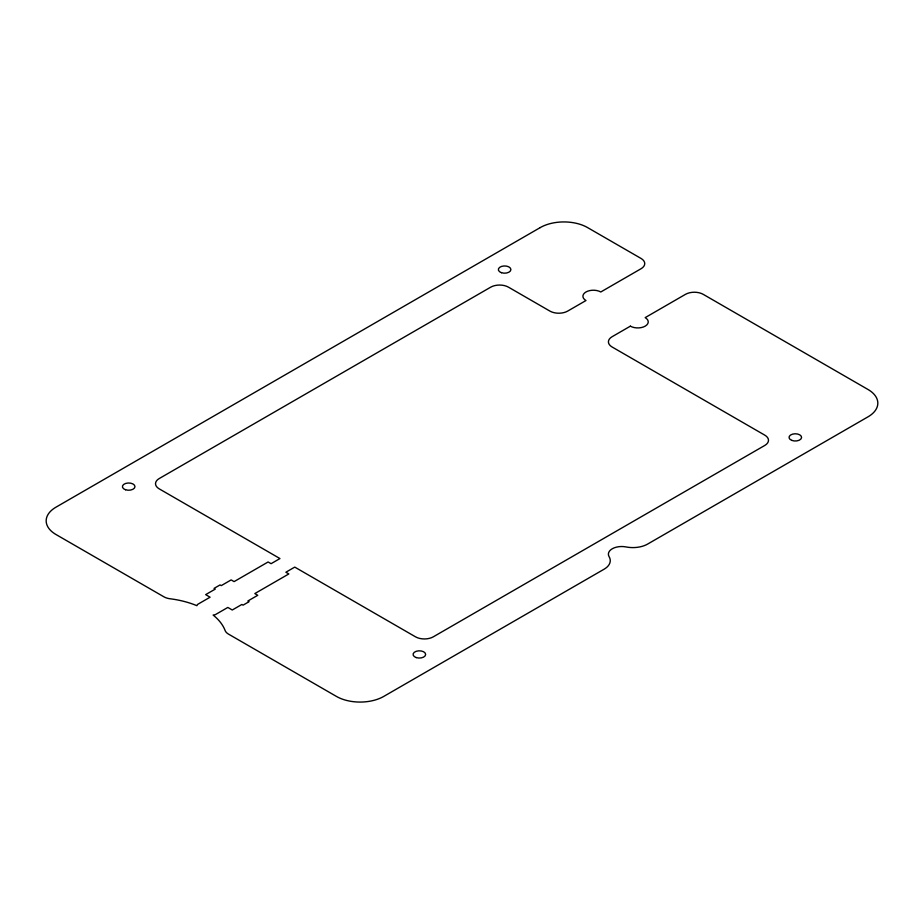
<?xml version="1.0" encoding="UTF-8"?>
<svg xmlns="http://www.w3.org/2000/svg" width="924" height="924" viewBox="0 0 924 924"><rect width="100%" height="100%" fill="white"/><g stroke="black" fill="none" stroke-linecap="round" stroke-linejoin="round"><path stroke-width="1.39" d="M540.228 227.593L55.983 507.172A33.495 19.335 0 0 0 55.983 534.511L163.883 596.8A12.566 7.253 0 0 0 170.074 598.764A72.153 41.661 0 0 1 196.893 605.682L197.54 604.446L210.095 597.193L205.659 594.629L215.257 589.096L214.045 588.392L220.062 584.927L221.263 585.62L231.15 579.914L234.095 581.612L268.11 561.977L271.079 563.686L279.949 558.558L159.182 488.831A12.555 7.253 0 0 1 159.182 478.574L490.713 287.168A12.555 7.253 0 0 1 508.477 287.168L549.919 311.099A12.555 7.253 0 0 0 567.671 311.099L585.978 300.531A10.464 6.041 0 0 1 585.978 291.984A10.464 6.041 0 0 1 600.773 291.984L641.071 268.722A12.555 7.253 0 0 0 641.071 258.466L587.595 227.593A33.495 19.335 0 0 0 540.228 227.593M630.376 326.16L612.081 336.729A12.555 7.253 0 0 0 612.081 346.985L764.818 435.169A12.555 7.253 0 0 1 764.818 445.426L433.287 636.832A12.555 7.253 0 0 1 415.523 636.832L294.756 567.105L285.874 572.233L288.831 573.943L254.816 593.578L257.761 595.287L247.886 600.981L249.087 601.674L243.07 605.151L241.869 604.458L232.27 610.002L227.835 607.438L215.28 614.679L213.132 615.061A72.153 41.661 0 0 1 225.121 630.538A12.566 7.253 0 0 0 228.517 634.118L336.405 696.407A33.495 19.335 0 0 0 383.772 696.407L604.134 569.184A20.929 12.081 0 0 0 609.112 556.698A13.294 7.669 0 0 1 612.277 548.764A13.294 7.669 0 0 1 626.022 546.939A20.929 12.081 0 0 0 647.655 544.063L868.017 416.828A33.495 19.335 0 0 0 868.017 389.489L703.233 294.352A12.555 7.253 0 0 0 685.469 294.352L645.183 317.625A10.464 6.041 0 0 1 645.183 326.16A10.464 6.041 0 0 1 630.376 326.16M501.489 272.707A6.283 3.627 0 0 0 510.903 269.565A6.283 3.627 0 0 0 501.489 266.424A6.283 3.627 0 0 0 501.489 272.707M125.549 489.755A6.283 3.627 0 0 0 134.973 486.613A6.283 3.627 0 0 0 125.549 483.471A6.283 3.627 0 0 0 125.549 489.755M791.787 440.39A6.283 3.627 0 0 0 801.57 437.653A6.283 3.627 0 0 0 792.573 434.13A6.283 3.627 0 0 0 791.787 440.39M416.227 657.576A6.283 3.627 0 0 0 425.652 654.435A6.283 3.627 0 0 0 416.227 651.293A6.283 3.627 0 0 0 416.227 657.576"/></g></svg>
